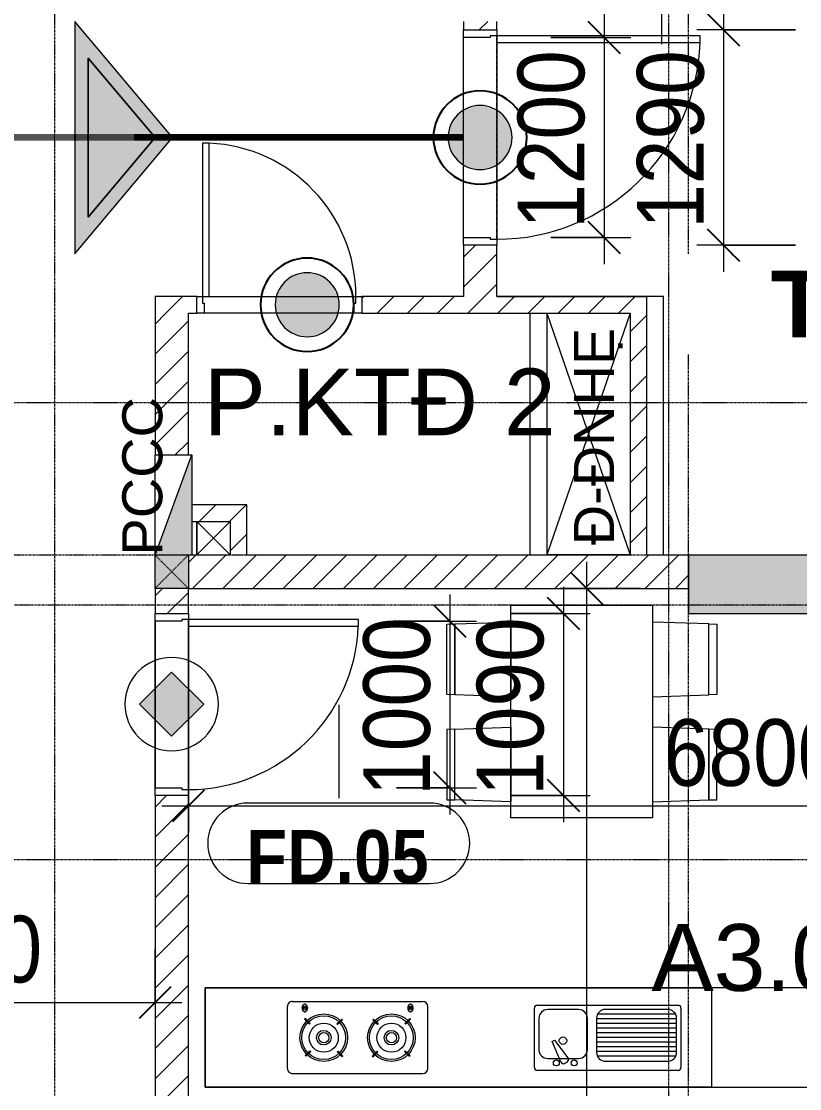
# Model space of a CAD drawing. Header units: millimetres. Extents: x 1591 to 239055, y -15958 to 83255.
# Drawn here: x 213931 to 218599, y 30637 to 37037 of the extents above; entities that cross this region are included whole.
import ezdxf

# ---------------------------------------------------------------- set-up
doc = ezdxf.new("R2010")
doc.units = ezdxf.units.MM
for name, pattern in [('1 NÉT CALL OUT', [6, 3, -3]), ('Dash', [6, 3, -3]), ('Dash 1_8_', [6.35, 3.175, -3.175]), ('Dash Dot 3_16_', [7.9375, 4.7625, -1.5875, 0, -1.5875]), ('Grid Line', [22.225, 12.7, -3.175, 3.175, -3.175])]:
    doc.linetypes.add(name, pattern=pattern)
for name, color, linetype, lineweight in [('0-1', 250, 'Continuous', 5), ('0-2', 7, 'Continuous', 9), ('A-ANNO-DIMS', 211, 'Continuous', 9), ('A-ANNO-DIMS-160', 211, 'Continuous', 9), ('A-ANNO-NOTE', 131, 'Continuous', 9), ('A-ANNO-NOTE-1', 131, 'Continuous', 25), ('A-AREA', 32, 'Dash 1_8_', 9), ('A-AREA-IDEN', 2, 'Continuous', 9), ('A-DETL-3', 90, '1 NÉT CALL OUT', 100), ('A-DETL-GENF', 92, 'Continuous', 9), ('A-DETL-GENF-2', 1, 'Continuous', 9), ('A-DOOR-3', 1, 'Continuous', 9), ('A-DOOR-FRAM-1', 1, 'Continuous', 9), ('A-DOOR-IDEN', 31, 'Continuous', 9), ('A-FLOR', 192, 'Continuous', 9), ('A-FLOR-1', 7, 'Continuous', 9), ('A-FLOR-2', 9, 'Continuous', 9), ('A-WALL', 113, 'Continuous', 9), ('A-WALL-3', 113, 'Continuous', 18), ('A-WALL-PATT-2', 111, 'Continuous', 9), ('E-FIRE', 2, 'Continuous', 9), ('G-ANNO-SYMB-1', 111, 'Dash Dot 3_16_', 18), ('G-ANNO-TEXT-1', 7, 'Continuous', 9), ('I-FURN', 30, 'Continuous', 9), ('I-FURN-1', 254, 'Continuous', 9), ('S-COLS', 52, 'Continuous', 9), ('S-COLS-1', 52, 'Continuous', 5), ('S-COLS-2', 250, 'Continuous', 18), ('S-COLS-5', 52, 'Continuous', 18), ('S-COLS-HDLN', 52, 'Dash', 9), ('S-GRID-1', 1, 'Grid Line', 9)]:
    doc.layers.add(name, color=color, linetype=linetype, lineweight=lineweight)
doc.styles.add('Arial_11', font='arial_0.ttf', dxfattribs={"height": 240})
doc.styles.add('Arial_13', font='arial_0.ttf', dxfattribs={"height": 400})
doc.styles.add('Arial_B_4', font='arialbd_0.ttf', dxfattribs={"height": 400})
doc.styles.add('Arial_B_5', font='arialbd_0.ttf', dxfattribs={"width": 0.9, "height": 320})
doc.styles.add('UTM Avo', font='UTM Avo.ttf', dxfattribs={"width": 0.9, "height": 400})
doc.dimstyles.new('1_Dim_chi_tiet_2_5', dxfattribs={"dimscale": 304.8, "dimtxt": 399.720379, "dimasz": 0.629921, "dimexe": 0.524934, "dimexo": 0.0625, "dimgap": 0.052493, "dimtad": 1, "dimdec": 0, "dimrnd": 5, "dimzin": 0, "dimdsep": 46, "dimtxsty": 'UTM Avo', "dimblk1": 'OBLIQUE', "dimblk2": 'OBLIQUE', "dimsah": 1, "dimcen": 0.09, "dimdle": 0.524934, "dimazin": 0, "dimtfac": 1, "dimtdec": 4, "dimtix": 1, "dimtmove": 0, "dimatfit": 3, "dimfxl": 1.049869, "dimfxlon": 1, "dimtvp": 1, "dimtolj": 1, "dimtzin": 0, "dimarcsym": 2})
doc.dimstyles.new('1_Dim_chi_tiet_2_5_1', dxfattribs={"dimscale": 304.8, "dimtxt": 399.720379, "dimasz": 0.629921, "dimexe": 0.524934, "dimexo": 0.0625, "dimgap": 0.052493, "dimtad": 1, "dimdec": 0, "dimrnd": 5, "dimzin": 0, "dimdsep": 46, "dimtxsty": 'UTM Avo', "dimblk1": 'OBLIQUE', "dimblk2": 'OBLIQUE', "dimsah": 1, "dimcen": 0.09, "dimdle": 0.524934, "dimazin": 0, "dimtfac": 1, "dimtdec": 4, "dimtix": 1, "dimtmove": 0, "dimatfit": 3, "dimfxl": 1.049869, "dimfxlon": 1, "dimtvp": 1, "dimtolj": 1, "dimtzin": 0, "dimarcsym": 2})
pattern_1 = [(45, (95879.7, 0), (-90.50967, 90.50967), [])]

# ---------------------------------------------------------------- blocks, each defined once
blk = doc.blocks.new('NCV_TKTC_KET CAU_rvt-1-TKCS_MB TẦNG 6-8')
at = {"layer": 'S-COLS-1'}
blk.add_hatch(color=256, dxfattribs=at).paths.add_polyline_path([(123052.6, 33486.9), (123052.6, 33836.9), (122052.6, 33836.9), (122052.6, 33486.9), (122206.8, 33486.9)])
at = {"layer": 'A-FLOR-1'}
for p, q in [((120902.6, 35387.4), (121802.6, 35387.4)), ((121902.6, 35387.4), (120902.6, 35387.4)), ((121902.6, 33836.9), (121902.6, 35387.4)), ((121702.6, 33837.4), (121202.6, 33837.4))]:
    blk.add_line(p, q, dxfattribs=at)
at = {"layer": 'S-COLS-2'}
for p, q in [((123052.6, 33836.9), (122052.6, 33836.9)), ((122052.6, 33836.9), (122052.6, 33486.9)), ((122052.6, 33486.9), (123052.6, 33486.9))]:
    blk.add_line(p, q, dxfattribs=at)
blk = doc.blocks.new('HE BEP A1 - HE BEP A 2-885810-TKCS_MB TẦNG 6-8')
at = {"layer": 'I-FURN'}
for p, q in [((662.4, 594.4), (0, 594.4)), ((0, 594.4), (0, 0)), ((662.4, 0), (662.4, 594.4)), ((662.4, 594.4), (3700, 594.4)), ((662.4, 0), (662.4, 594.4)), ((3700, 594.4), (3700, 0)), ((3700, 594.4), (3700, 0)), ((3175.6, 513.2), (2394, 513.2)), ((844.9, 120.7), (844.9, 476.9)), ((862.4, 494.4), (1706.9, 494.4)), ((1541.1, 452.3), (1528.6, 445.1)), ((1724.4, 476.9), (1724.4, 120.7)), ((2364, 483.2), (2364, 111.2)), ((3205.6, 483.2), (3205.6, 111.2)), ((871.5, 386.8), (871.5, 182.3)), ((876.4, 408.9), (1346.8, 408.9)), ((1298.3, 440.1), (924.9, 440.1)), ((1351.6, 182.3), (1351.6, 386.8)), ((1644.4, 423.2), (1459, 423.2)), ((1602.7, 313.4), (1523.8, 418.4)), ((1566.6, 443.1), (1618.1, 322.3)), ((2474.5, 410.3), (2470.1, 405.9)), ((2470.1, 405.9), (2499.2, 376.7)), ((2503.6, 381.1), (2474.5, 410.3)), ((2692.1, 413), (2663, 383.9)), ((2667.3, 379.5), (2696.5, 408.6)), ((2696.5, 408.6), (2692.1, 413)), ((2873.2, 408.6), (2877.5, 413)), ((2902.3, 379.5), (2873.2, 408.6)), ((2877.5, 413), (2906.7, 383.9)), ((3066, 381.1), (3095.1, 410.3)), ((3099.5, 405.9), (3070.4, 376.7)), ((3095.1, 410.3), (3099.5, 405.9)), ((871.5, 380.9), (1351.6, 380.9)), ((871.5, 352.9), (1351.6, 352.9)), ((871.5, 324.9), (1351.6, 324.9)), ((1405.6, 369.9), (1405.6, 183.2)), ((1618.1, 322.3), (1602.7, 313.4)), ((1697.8, 183.2), (1697.8, 369.9)), ((2499.2, 376.7), (2503.6, 381.1)), ((2663, 383.9), (2667.3, 379.5)), ((2906.7, 383.9), (2902.3, 379.5)), ((3070.4, 376.7), (3066, 381.1)), ((871.5, 296.9), (1351.6, 296.9)), ((871.5, 268.9), (1351.6, 268.9)), ((871.5, 240.9), (1351.6, 240.9)), ((871.5, 212.9), (1351.6, 212.9)), ((2467.4, 188.3), (2496.5, 217.4)), ((2500.9, 213), (2471.8, 183.9)), ((2496.5, 217.4), (2500.9, 213)), ((2660.2, 215.8), (2664.6, 220.2)), ((2689.3, 186.7), (2660.2, 215.8)), ((2664.6, 220.2), (2693.7, 191.1)), ((2905, 220.2), (2875.9, 191.1)), ((2880.3, 186.7), (2909.4, 215.8)), ((2909.4, 215.8), (2905, 220.2)), ((3073.1, 217.4), (3068.7, 213)), ((3068.7, 213), (3097.9, 183.9)), ((3102.3, 188.3), (3073.1, 217.4)), ((871.5, 184.9), (1351.6, 184.9)), ((877.9, 156.9), (1345.2, 156.9)), ((924.9, 128.9), (1298.3, 128.9)), ((1459, 129.9), (1644.4, 129.9)), ((2471.8, 183.9), (2467.4, 188.3)), ((2693.7, 191.1), (2689.3, 186.7)), ((2875.9, 191.1), (2880.3, 186.7)), ((3097.9, 183.9), (3102.3, 188.3)), ((1706.9, 103.2), (862.4, 103.2)), ((3175.6, 81.2), (2394, 81.2)), ((2451.6, 122.3), (2451.6, 118.3)), ((2484.1, 122.3), (2451.6, 122.3)), ((2451.6, 118.3), (2484.1, 118.3)), ((2484.1, 118.3), (2484.1, 122.3)), ((3085.5, 118.3), (3085.5, 122.3)), ((3085.5, 122.3), (3118, 122.3)), ((3118, 118.3), (3085.5, 118.3)), ((3118, 122.3), (3118, 118.3)), ((0, 0), (662.4, 0)), ((3700, 0), (662.4, 0))]:
    blk.add_line(p, q, dxfattribs=at)
for centre, radius in [((1485.9, 449.9), 17.8), ((1592.6, 449.9), 17.8), ((2581.9, 298.5), 142.6), ((2581.9, 298.5), 131.3), ((2581.9, 298.5), 87.2), ((2987.7, 298.5), 142.6), ((2987.7, 298.5), 131.3), ((2987.7, 298.5), 87.2), ((1552.8, 316.6), 22.2), ((2581.9, 298.5), 43.6), ((2581.9, 298.5), 30.9), ((2987.7, 298.5), 43.6), ((2987.7, 298.5), 30.9)]:
    blk.add_circle(centre, radius, dxfattribs=at)
for centre, radius, start, end in [((2394, 483.2), 30, 90, 180), ((3175.6, 483.2), 30, 360, 90), ((862.4, 476.9), 17.5, 90, 180), ((1549.9, 436.9), 17.8, 20.53791, 119.9521), ((1706.9, 476.9), 17.5, 0, 90), ((924.9, 386.8), 53.3, 90, 180), ((1298.3, 386.8), 53.3, 360, 90), ((1459, 369.9), 53.3, 90, 180), ((1537.5, 429.7), 17.8, 119.9521, 219.46175), ((1644.4, 369.9), 53.3, 360, 90), ((924.9, 182.3), 53.3, 180, 270), ((1298.3, 182.3), 53.3, 270, 360), ((1459, 183.2), 53.3, 180, 270), ((1644.4, 183.2), 53.3, 270, 360), ((2485.1, 120.7), 33.5, 163.94189, 180), ((2476.6, 123.1), 24.7, 145.20397, 163.94189), ((2467.8, 120.3), 11.6, 9.9102, 170.0898), ((2471.3, 126.9), 18.1, 120.79762, 145.20397), ((2467.9, 132.6), 11.5, 90, 120.79762), ((2467.9, 132.6), 11.5, 59.20238, 90), ((2464.5, 126.9), 18.1, 34.79603, 59.20238), ((2459.1, 123.1), 24.7, 16.05811, 34.79603), ((2450.6, 120.7), 33.5, 0, 16.05811), ((3119, 120.7), 33.5, 163.94189, 180), ((3110.5, 123.1), 24.7, 145.20397, 163.94189), ((3105.2, 126.9), 18.1, 120.79762, 145.20397), ((3101.8, 120.3), 11.6, 9.9102, 170.0898), ((3101.8, 132.6), 11.5, 90, 120.79762), ((3101.8, 132.6), 11.5, 59.20238, 90), ((3098.4, 126.9), 18.1, 34.79603, 59.20238), ((3093, 123.1), 24.7, 16.05811, 34.79603), ((3084.5, 120.7), 33.5, 0, 16.05811), ((862.4, 120.7), 17.5, 180, 270), ((1706.9, 120.7), 17.5, 270, 360), ((2394, 111.2), 30, 180, 270), ((2485.1, 120.7), 33.5, 180, 196.05811), ((2476.6, 118.2), 24.7, 196.05811, 214.79603), ((2467.8, 120.3), 11.6, 189.71775, 350.28225), ((2471.3, 114.5), 18.1, 214.79603, 239.20238), ((2467.9, 108.8), 11.5, 239.20238, 270), ((2467.9, 108.8), 11.5, 270, 300.79762), ((2464.5, 114.5), 18.1, 300.79762, 325.20397), ((2459.1, 118.2), 24.7, 325.20397, 343.94189), ((2450.6, 120.7), 33.5, 343.94189, 0), ((3119, 120.7), 33.5, 180, 196.05811), ((3110.5, 118.2), 24.7, 196.05811, 214.79603), ((3105.2, 114.5), 18.1, 214.79603, 239.20238), ((3101.8, 120.3), 11.6, 189.71775, 350.28225), ((3101.8, 108.8), 11.5, 239.20238, 270), ((3101.8, 108.8), 11.5, 270, 300.79762), ((3098.4, 114.5), 18.1, 300.79762, 325.20397), ((3093, 118.2), 24.7, 325.20397, 343.94189), ((3084.5, 120.7), 33.5, 343.94189, 0), ((3175.6, 111.2), 30, 270, 0)]:
    blk.add_arc(centre, radius, start, end, dxfattribs=at)
at = {"layer": 'I-FURN-1'}
for p, q in [((3700, 594.4), (0, 594.4)), ((0, 594.4), (0, 0)), ((3700, 0), (3700, 594.4)), ((0, 0), (3700, 0))]:
    blk.add_line(p, q, dxfattribs=at)
blk = doc.blocks.new('RES_BAN AN 1 - RES_BAN AN 1-885813-TKCS_MB TẦNG 6-8')
at = {"layer": 'I-FURN-1'}
for p, q in [((-425, 1275), (425, 1275)), ((-425, 0), (-425, 1275)), ((425, 1275), (425, 0)), ((-761.9, 1168.8), (-809.6, 1167.2)), ((-809.6, 1167.2), (-809.6, 745.3)), ((-425, 1180), (-761.9, 1168.8)), ((-761.9, 1168.8), (-761.9, 743.8)), ((-761.9, 743.8), (-761.9, 1168.8)), ((-425, 732.5), (-425, 1180)), ((425, 1180), (761.9, 1168.8)), ((425, 732.5), (425, 1180)), ((761.9, 1168.8), (761.9, 743.8)), ((761.9, 1168.8), (761.9, 743.8)), ((809.6, 1167.2), (761.9, 1168.8)), ((809.6, 745.3), (809.6, 1167.2)), ((-809.6, 745.3), (-761.9, 743.8)), ((-761.9, 743.8), (-425, 732.5)), ((761.9, 743.8), (425, 732.5)), ((761.9, 743.8), (809.6, 745.3)), ((-809.6, 536.9), (-761.9, 538.5)), ((-809.6, 115.1), (-809.6, 536.9)), ((-425, 549.7), (-761.9, 538.5)), ((-761.9, 538.5), (-761.9, 113.5)), ((-761.9, 538.5), (-761.9, 113.5)), ((-425, 102.3), (-425, 549.7)), ((425, 549.7), (761.9, 538.5)), ((425, 102.3), (425, 549.7)), ((761.9, 538.5), (761.9, 113.5)), ((761.9, 538.5), (809.6, 536.9)), ((761.9, 113.5), (761.9, 538.5)), ((809.6, 536.9), (809.6, 115.1)), ((-761.9, 113.5), (-809.6, 115.1)), ((-761.9, 113.5), (-425, 102.3)), ((761.9, 113.5), (425, 102.3)), ((809.6, 115.1), (761.9, 113.5)), ((425, 0), (-425, 0))]:
    blk.add_line(p, q, dxfattribs=at)
blk = doc.blocks.new('NCV_TKTC_TANG 6 - 8_rvt-2-TKCS_MB TẦNG 6-8')
at = {"layer": 'A-FLOR-2'}
for p, q in [((118852.6, 33440.3), (118852.6, 32440.3)), ((119052.6, 33450.3), (119052.6, 32430.3)), ((119052.6, 32430.3), (119052.6, 33450.3))]:
    blk.add_line(p, q, dxfattribs=at)
at = {"layer": 'I-FURN-1', "rotation": 180}
for name, p in [('RES_BAN AN 1 - RES_BAN AN 1-885813-TKCS_MB TẦNG 6-8', (121412.6, 33536.9)), ('HE BEP A1 - HE BEP A 2-885810-TKCS_MB TẦNG 6-8', (122852.6, 31241.3))]:
    blk.add_blockref(name, p, dxfattribs=at)
blk = doc.blocks.new('G1_SOF - BO TRU - 200x200-V16-TKCS_MB TẦNG 6-8')
at = {"layer": 'S-COLS'}
blk.add_hatch(color=256, dxfattribs=at).paths.add_polyline_path([(100, 100), (-100, 100), (-100, -100), (100, -100)])
at = {"layer": 'S-COLS-5'}
for p, q in [((-100, 100), (100, 100)), ((-100, -100), (-100, 100)), ((100, 100), (100, -100))]:
    blk.add_line(p, q, dxfattribs=at)
at = {"layer": 'S-COLS-HDLN'}
for p, q in [((100, -100), (-100, 100)), ((-100, -100), (100, 100))]:
    blk.add_line(p, q, dxfattribs=at)
blk = doc.blocks.new('FD_01 - FD_01-1200x2200mm-1787918-TKCS_MB TẦNG 6-8')
at = {"layer": 'A-DETL-GENF-2'}
for p, q in [((610, -100), (570, -100)), ((570, -100), (570, -1320)), ((610, -1320), (610, -100)), ((570, -1320), (610, -1320))]:
    blk.add_line(p, q, dxfattribs=at)
blk.add_arc((610, -100), 1220, 180, 268.12111, dxfattribs=at)
at = {"layer": 'A-DOOR-FRAM-1'}
for p, q in [((-645, 100), (-600, 100)), ((-645, -100), (-645, 100)), ((-600, 100), (-600, -60)), ((600, 100), (645, 100)), ((600, -60), (600, 100)), ((645, 100), (645, -100)), ((-600, -60), (-610, -60)), ((-610, -60), (-610, -100)), ((610, -60), (600, -60)), ((610, -100), (610, -60)), ((-610, -100), (-645, -100)), ((645, -100), (610, -100))]:
    blk.add_line(p, q, dxfattribs=at)
blk = doc.blocks.new('FD_05 - FD_05-1000x2200mm-835433-TKCS_MB TẦNG 6-8')
at = {"layer": 'A-DETL-GENF-2'}
for p, q in [((510, -100), (470, -100)), ((470, -100), (470, -1120)), ((510, -1120), (510, -100)), ((470, -1120), (510, -1120))]:
    blk.add_line(p, q, dxfattribs=at)
blk.add_arc((510, -100), 1020, 180, 267.75253, dxfattribs=at)
at = {"layer": 'A-DOOR-FRAM-1'}
for p, q in [((-545, 100), (-500, 100)), ((-545, -100), (-545, 100)), ((-500, 100), (-500, -60)), ((500, 100), (545, 100)), ((500, -60), (500, 100)), ((545, 100), (545, -100)), ((-500, -60), (-510, -60)), ((-510, -60), (-510, -100)), ((510, -60), (500, -60)), ((510, -100), (510, -60)), ((-510, -100), (-545, -100)), ((545, -100), (510, -100))]:
    blk.add_line(p, q, dxfattribs=at)
blk = doc.blocks.new('FD_02 - FD_03 - FD_03-KY THUAT-900x2200mm-801877-TKCS_MB TẦNG 6-8')
at = {"layer": 'A-DETL-GENF-2'}
for p, q in [((460, -50), (420, -50)), ((420, -50), (420, -970)), ((460, -970), (460, -50)), ((420, -970), (460, -970))]:
    blk.add_line(p, q, dxfattribs=at)
blk.add_arc((460, -50), 920, 180, 267.50809, dxfattribs=at)
at = {"layer": 'A-DOOR-FRAM-1'}
for p, q in [((-495, 50), (-450, 50)), ((-495, -50), (-495, 50)), ((-450, 50), (-450, -10)), ((450, 50), (495, 50)), ((450, -10), (450, 50)), ((495, 50), (495, -50)), ((-460, -50), (-495, -50)), ((-450, -10), (-460, -10)), ((-460, -10), (-460, -50)), ((460, -10), (450, -10)), ((460, -50), (460, -10)), ((495, -50), (460, -50))]:
    blk.add_line(p, q, dxfattribs=at)
blk = doc.blocks.new('40_HY_FIX_FS-FH_FHR_R19_Scale 1_300 - FH _ FHR-4771138-TKCS_MB TẦNG 6-8')
at = {"layer": 'E-FIRE'}
blk.add_hatch(color=256, dxfattribs=at).paths.add_polyline_path([(300, -120), (300, 100), (-300, 100), (-54.9, 10.1)])
at = {"layer": 'A-DETL-GENF'}
for p, q in [((-300, 100), (300, 100)), ((300, -120), (-300, 100)), ((-300, 100), (300, 100)), ((-300, -120), (-300, 100)), ((300, 100), (300, -120)), ((300, 100), (300, -120)), ((300, -120), (-300, -120))]:
    blk.add_line(p, q, dxfattribs=at)
blk = doc.blocks.new('HDNDCT_GHI CHÚ CỬA CHỐNG CHÁY EI30 - HDNDCT_GHI CHÚ CỬA CHỐNG CHÁY EI30-2461928-TKCS_MB TẦNG 6-8')
at = {"layer": 'A-ANNO-NOTE'}
blk.add_hatch(color=256, dxfattribs=at).paths.add_polyline_path([(-1.2, 0), (0, 1.2), (1.2, 0), (0, -1.2)])
for p, q in [((0, 1.2), (-1.2, 0)), ((1.2, 0), (0, 1.2)), ((-1.2, 0), (0, -1.2)), ((0, -1.2), (1.2, 0))]:
    blk.add_line(p, q, dxfattribs=at)
for start, end in [(360, 180), (180, 360)]:
    blk.add_arc((0, 0), 1.75, start, end, dxfattribs=at)
blk = doc.blocks.new('HDNDCT_GHI CHÚ CỬA CHỐNG CHÁY EI60 - HDNDCT_GHI CHÚ CỬA CHỐNG CHÁY EI60-1614697-TKCS_MB TẦNG 6-8')
at = {"layer": 'A-ANNO-NOTE'}
h = blk.add_hatch(color=256, dxfattribs=at)
edge = h.paths.add_edge_path()
edge.add_arc((0, 0), 1.2, 0, 180)
edge.add_arc((0, 0), 1.2, 180, 360)
for radius, start, end in [(1.75, 360, 180), (1.2, 360, 180), (1.2, 180, 360)]:
    blk.add_arc((0, 0), radius, start, end, dxfattribs=at)
at = {"layer": 'A-ANNO-NOTE-1'}
for start, end in [(360, 180), (180, 360)]:
    blk.add_arc((0, 0), 1.75, start, end, dxfattribs=at)
blk = doc.blocks.new('HDNDCT_MŨI TÊN THOÁT HIỂM - HDNDCT_MŨI TÊN THOÁT HIỂM-1614704-TKCS_MB TẦNG 6-8')
at = {"layer": 'A-ANNO-NOTE'}
h = blk.add_hatch(color=256, dxfattribs=at)
h.paths.add_polyline_path([(-3.153, 0), (0.5, 4.353), (0.5, -4.353)])
h.paths.add_polyline_path([(-2.5, 0), (0, -2.979), (0, 2.979)])
blk.add_hatch(color=256, dxfattribs=at).paths.add_polyline_path([(0, 2.979), (0, -2.979), (-2.5, 0)])
for p, q in [((0.5, 4.353), (-3.153, 0)), ((0.5, -4.353), (0.5, 4.353)), ((-2.5, 0), (0, 2.979)), ((0, 2.979), (-2.5, 0)), ((0, 2.979), (0, -2.979)), ((0, -2.979), (0, 2.979)), ((-3.153, 0), (0.5, -4.353)), ((0, -2.979), (-2.5, 0)), ((-2.5, 0), (0, -2.979))]:
    blk.add_line(p, q, dxfattribs=at)
blk = doc.blocks.new('DIMBLOCK72-TKCS_MB TẦNG 6-8')
at = {"layer": 'A-ANNO-DIMS-160'}
for p, q in [((212332.3, 31474.4), (212332.3, 30994.4)), ((212332.3, 31154.4), (212332.3, 31474.4)), ((214732.3, 31474.4), (214732.3, 30994.4)), ((214732.3, 31154.4), (214732.3, 31474.4)), ((212172.3, 31154.4), (214892.3, 31154.4))]:
    blk.add_line(p, q, dxfattribs=at)
at = {"layer": 'A-ANNO-DIMS-160', "lineweight": 25}
for p, q in [((212332.3, 31154.4), (212428.3, 31250.4)), ((214732.3, 31154.4), (214828.3, 31250.4)), ((212332.3, 31154.4), (212236.3, 31058.4)), ((214732.3, 31154.4), (214636.3, 31058.4))]:
    blk.add_line(p, q, dxfattribs=at)
at = {"layer": 'A-ANNO-DIMS-160', "color": 0, "insert": (212984.5, 31674), "char_height": 400, "width": 1314.636, "attachment_point": 1, "line_spacing_factor": 1.110334, "style": 'UTM Avo'}
blk.add_mtext('2400', dxfattribs=at)
blk = doc.blocks.new('_Oblique')
at = {"color": 0, "linetype": 'ByBlock', "lineweight": -2}
blk.add_line((-0.5, -0.5), (0.5, 0.5), dxfattribs=at)
blk = doc.blocks.new('DIMBLOCK128-TKCS_MB TẦNG 6-8')
at = {"layer": 'A-ANNO-DIMS-160'}
for p, q in [((217321.9, 25477.4), (217321.9, 33796.9)), ((217641.9, 33636.9), (217161.9, 33636.9)), ((217321.9, 33636.9), (217641.9, 33636.9)), ((217641.9, 25637.4), (217161.9, 25637.4)), ((217321.9, 25637.4), (217641.9, 25637.4))]:
    blk.add_line(p, q, dxfattribs=at)
at = {"layer": 'A-ANNO-DIMS-160', "lineweight": 25}
for p, q in [((217321.9, 33636.9), (217225.9, 33732.9)), ((217321.9, 33636.9), (217417.9, 33540.9)), ((217321.9, 25637.4), (217225.9, 25733.4)), ((217321.9, 25637.4), (217417.9, 25541.4))]:
    blk.add_line(p, q, dxfattribs=at)
at = {"layer": 'A-ANNO-DIMS-160', "color": 0, "insert": (216802.3, 29089.4), "char_height": 400, "width": 1314.636, "attachment_point": 1, "rotation": 90, "line_spacing_factor": 1.110334, "style": 'UTM Avo'}
blk.add_mtext('8000', dxfattribs=at)
blk = doc.blocks.new('DIMBLOCK129-TKCS_MB TẦNG 6-8')
at = {"layer": 'A-ANNO-DIMS-160'}
for p, q in [((214932.3, 32653.2), (214932.3, 32173.2)), ((214932.3, 32333.2), (214932.3, 32653.2)), ((221732.3, 32653.2), (221732.3, 32173.2)), ((221732.3, 32333.2), (221732.3, 32653.2)), ((214772.3, 32333.2), (221892.3, 32333.2))]:
    blk.add_line(p, q, dxfattribs=at)
at = {"layer": 'A-ANNO-DIMS-160', "lineweight": 25}
for p, q in [((214932.3, 32333.2), (215028.3, 32429.2)), ((221732.3, 32333.2), (221828.3, 32429.2)), ((214932.3, 32333.2), (214836.3, 32237.2)), ((221732.3, 32333.2), (221636.3, 32237.2))]:
    blk.add_line(p, q, dxfattribs=at)
at = {"layer": 'A-ANNO-DIMS-160', "color": 0, "insert": (217784.5, 32852.8), "char_height": 400, "width": 1314.636, "attachment_point": 1, "line_spacing_factor": 1.110334, "style": 'UTM Avo'}
blk.add_mtext('6800', dxfattribs=at)
blk = doc.blocks.new('DIMBLOCK185-TKCS_MB TẦNG 6-8')
at = {"layer": 'A-ANNO-DIMS-160'}
for p, q in [((218143, 37145.3), (218143, 35535.3)), ((218574.1, 36985.3), (217983, 36985.3)), ((218143, 36985.3), (218574.1, 36985.3)), ((218574.1, 35695.3), (217983, 35695.3)), ((218143, 35695.3), (218574.1, 35695.3))]:
    blk.add_line(p, q, dxfattribs=at)
at = {"layer": 'A-ANNO-DIMS-160', "lineweight": 25}
for p, q in [((218143, 36985.3), (218047, 37081.3)), ((218143, 36985.3), (218239, 36889.3)), ((218143, 35695.3), (218047, 35791.3)), ((218143, 35695.3), (218239, 35599.3))]:
    blk.add_line(p, q, dxfattribs=at)
at = {"layer": 'A-ANNO-DIMS-160', "color": 0, "insert": (217623.4, 35792.5), "char_height": 400, "width": 1314.636, "attachment_point": 1, "rotation": 90, "line_spacing_factor": 1.110334, "style": 'UTM Avo'}
blk.add_mtext('1290', dxfattribs=at)
blk = doc.blocks.new('DIMBLOCK234-TKCS_MB TẦNG 6-8')
at = {"layer": 'A-ANNO-DIMS-160'}
for p, q in [((217427, 37100.3), (217427, 35580.3)), ((217107, 36940.3), (217587, 36940.3)), ((217427, 36940.3), (217107, 36940.3)), ((217107, 35740.3), (217587, 35740.3)), ((217427, 35740.3), (217107, 35740.3))]:
    blk.add_line(p, q, dxfattribs=at)
at = {"layer": 'A-ANNO-DIMS-160', "lineweight": 25}
for p, q in [((217427, 36940.3), (217331, 37036.3)), ((217427, 36940.3), (217523, 36844.3)), ((217427, 35740.3), (217331, 35836.3)), ((217427, 35740.3), (217523, 35644.3))]:
    blk.add_line(p, q, dxfattribs=at)
at = {"layer": 'A-ANNO-DIMS-160', "color": 0, "insert": (216907.4, 35792.5), "char_height": 400, "width": 1314.636, "attachment_point": 1, "rotation": 90, "line_spacing_factor": 1.110334, "style": 'UTM Avo'}
blk.add_mtext('1200', dxfattribs=at)
blk = doc.blocks.new('STN_Door Tag - STN_Door Tag-1788670-TKCS_MB TẦNG 6-8')
at = {"layer": 'A-DOOR-IDEN'}
for p, q in [((-3.37, 1.495), (3.431, 1.495)), ((-3.37, -1.524), (3.431, -1.524))]:
    blk.add_line(p, q, dxfattribs=at)
for centre, start, end in [((-3.37, -0.015), 90, 270), ((3.431, -0.015), 270, 90)]:
    blk.add_arc(centre, 1.509, start, end, dxfattribs=at)
blk = doc.blocks.new('DIMBLOCK275-TKCS_MB TẦNG 6-8')
at = {"layer": 'A-ANNO-DIMS-160'}
for p, q in [((217181.9, 33645.3), (217181.9, 32235.3)), ((216861.9, 33485.3), (217341.9, 33485.3)), ((217181.9, 33485.3), (216861.9, 33485.3)), ((216861.9, 32395.3), (217341.9, 32395.3)), ((217181.9, 32395.3), (216861.9, 32395.3))]:
    blk.add_line(p, q, dxfattribs=at)
at = {"layer": 'A-ANNO-DIMS-160', "lineweight": 25}
for p, q in [((217181.9, 33485.3), (217085.9, 33581.3)), ((217181.9, 33485.3), (217277.9, 33389.3)), ((217181.9, 32395.3), (217085.9, 32491.3)), ((217181.9, 32395.3), (217277.9, 32299.3))]:
    blk.add_line(p, q, dxfattribs=at)
at = {"layer": 'A-ANNO-DIMS-160', "color": 0, "insert": (216662.3, 32392.5), "char_height": 400, "width": 1314.636, "attachment_point": 1, "rotation": 90, "line_spacing_factor": 1.110334, "style": 'UTM Avo'}
blk.add_mtext('1090', dxfattribs=at)
blk = doc.blocks.new('DIMBLOCK276-TKCS_MB TẦNG 6-8')
at = {"layer": 'A-ANNO-DIMS-160'}
for p, q in [((216501.1, 33600.3), (216501.1, 32280.3)), ((216181.1, 33440.3), (216661.1, 33440.3)), ((216501.1, 33440.3), (216181.1, 33440.3)), ((216181.1, 32440.3), (216661.1, 32440.3)), ((216501.1, 32440.3), (216181.1, 32440.3))]:
    blk.add_line(p, q, dxfattribs=at)
at = {"layer": 'A-ANNO-DIMS-160', "lineweight": 25}
for p, q in [((216501.1, 33440.3), (216405.1, 33536.3)), ((216501.1, 33440.3), (216597.1, 33344.3)), ((216501.1, 32440.3), (216405.1, 32536.3)), ((216501.1, 32440.3), (216597.1, 32344.3))]:
    blk.add_line(p, q, dxfattribs=at)
at = {"layer": 'A-ANNO-DIMS-160', "color": 0, "insert": (215981.5, 32392.5), "char_height": 400, "width": 1314.636, "attachment_point": 1, "rotation": 90, "line_spacing_factor": 1.110334, "style": 'UTM Avo'}
blk.add_mtext('1000', dxfattribs=at)

msp = doc.modelspace()

# ---------------------------------------------------------------- hatches: boundary and pattern name
at = {"layer": 'A-WALL-PATT-2'}
h = msp.add_hatch(dxfattribs=at)
h.set_pattern_fill('FP_1', color=256, style=0, pattern_type=2)
h.set_pattern_definition(pattern_1)
h.paths.add_polyline_path([(216582.3, 35387.3), (216782.3, 35387.3), (216782.3, 35695.3), (216582.3, 35695.3)])
h.paths.add_polyline_path([(216582.3, 36985.3), (216782.3, 36985.3), (216782.3, 37036.9), (216582.3, 37036.9)])
h = msp.add_hatch(dxfattribs=at)
h.set_pattern_fill('FP_1', color=256, style=0, pattern_type=2)
h.set_pattern_definition(pattern_1)
h.paths.add_polyline_path([(214932.3, 35287.3), (214982.3, 35287.3), (214982.3, 35387.3), (214732.3, 35387.3), (214732.3, 35287.3), (214862.4, 35287.3)])
h.paths.add_polyline_path([(217582.3, 35287.3), (217582.3, 35387.3), (215972.3, 35387.3), (215972.3, 35287.3), (216474.4, 35287.3)])
h = msp.add_hatch(dxfattribs=at)
h.set_pattern_fill('FP_1', color=256, style=0, pattern_type=2)
h.set_pattern_definition(pattern_1)
h.paths.add_polyline_path([(217582.3, 33836.9), (217682.3, 33836.9), (217682.3, 35387.3), (217582.3, 35387.3), (217582.3, 34202.1)])
h = msp.add_hatch(dxfattribs=at)
h.set_pattern_fill('FP_1', color=256, style=0, pattern_type=2)
h.set_pattern_definition(pattern_1)
h.paths.add_polyline_path([(214880.3, 34436.9), (214932.3, 34436.9), (214932.3, 35287.3), (214732.3, 35287.3), (214732.3, 34436.9), (214862.4, 34436.9)])
h = msp.add_hatch(dxfattribs=at)
h.set_pattern_fill('FP_1', color=256, style=0, pattern_type=2)
h.set_pattern_definition(pattern_1)
h.paths.add_polyline_path([(215182.2, 34038.8), (215182.2, 34138.8), (214952.3, 34138.8), (214952.3, 34038.8)])
h = msp.add_hatch(dxfattribs=at)
h.set_pattern_fill('FP_1', color=256, style=0, pattern_type=2)
h.set_pattern_definition(pattern_1)
h.paths.add_polyline_path([(215282.2, 33836.9), (215282.2, 34138.8), (215182.2, 34138.8), (215182.2, 33836.9)])
h = msp.add_hatch(dxfattribs=at)
h.set_pattern_fill('FP_1', color=256, style=0, pattern_type=2)
h.set_pattern_definition(pattern_1)
h.paths.add_polyline_path([(217932.3, 33636.9), (217932.3, 33836.9), (214932.3, 33836.9), (214932.3, 33636.9), (216474.4, 33636.9)])
h = msp.add_hatch(dxfattribs=at)
h.set_pattern_fill('FP_1', color=256, style=0, pattern_type=2)
h.set_pattern_definition(pattern_1)
h.paths.add_polyline_path([(214862.4, 29586.9), (214932.3, 29586.9), (214932.3, 32395.3), (214732.3, 32395.3), (214732.3, 29586.9)])
h.paths.add_polyline_path([(214732.3, 33485.3), (214932.3, 33485.3), (214932.3, 33636.9), (214732.3, 33636.9)])

# ---------------------------------------------------------------- linework, layer by layer
at = {"layer": '0-2'}
for p, q in [((217082.3, 35287.3), (217582.3, 33837.3)), ((217582.3, 35287.3), (217082.3, 33837.3)), ((214982.3, 34038.8), (214982.3, 33837.3)), ((214982.3, 34037.2), (215182.2, 33837.3)), ((215182.2, 34037.2), (214982.3, 33837.3)), ((214982.3, 33837.3), (215182.2, 33837.3)), ((217082.3, 33837.3), (217582.3, 33837.3))]:
    msp.add_line(p, q, dxfattribs=at)
at = {"layer": 'A-AREA'}
msp.add_line((216782.3, 35730.3), (216782.3, 36950.3), dxfattribs=at)
at = {"layer": 'A-DETL-3'}
msp.add_line((216582.3, 36340.3), (213232.3, 36340.3), dxfattribs=at)
at = {"layer": 'A-DOOR-IDEN'}
for p, q in [((217772.8, 36899.9), (217772.8, 37497.6)), ((215834.4, 32938.1), (215834.4, 32379.8))]:
    msp.add_line(p, q, dxfattribs=at)
at = {"layer": 'A-FLOR'}
for p, q in [((214982.3, 33837.4), (214982.3, 34038.8)), ((214952.3, 33837.4), (214982.3, 33837.4)), ((215282, 33837.4), (216982.3, 33837.4))]:
    msp.add_line(p, q, dxfattribs=at)
at = {"layer": 'A-WALL'}
for p, q in [((216582.3, 35740.3), (216582.3, 36940.3)), ((216782.3, 36950.3), (216782.3, 35730.3)), ((215017.3, 35387.3), (215937.3, 35387.3)), ((215927.3, 35287.3), (215027.3, 35287.3)), ((216982.3, 33836.9), (216982.3, 35287.3)), ((217082.3, 35287.3), (217082.3, 33836.9)), ((214732.3, 32440.3), (214732.3, 33440.3)), ((214932.3, 33450.3), (214932.3, 32430.3))]:
    msp.add_line(p, q, dxfattribs=at)
at = {"layer": 'A-WALL-3'}
for p, q in [((216582.3, 37036.9), (216582.3, 36985.3)), ((216782.3, 36985.3), (216782.3, 37036.9)), ((216582.3, 36985.3), (216782.3, 36985.3)), ((216582.3, 35695.3), (216582.3, 35387.3)), ((216782.3, 35695.3), (216582.3, 35695.3)), ((216782.3, 35387.3), (216782.3, 35695.3)), ((214982.3, 35387.3), (214732.3, 35387.3)), ((214732.3, 35387.3), (214732.3, 34436.9)), ((214982.3, 35287.3), (214982.3, 35387.3)), ((216582.3, 35387.3), (215972.3, 35387.3)), ((215972.3, 35387.3), (215972.3, 35287.3)), ((217682.3, 35387.3), (216782.3, 35387.3)), ((217682.3, 33836.9), (217682.3, 35387.3)), ((214932.3, 35287.3), (214982.3, 35287.3)), ((214932.3, 34436.9), (214932.3, 35287.3)), ((215972.3, 35287.3), (217582.3, 35287.3)), ((217582.3, 35287.3), (217582.3, 33836.9)), ((215282.2, 34138.8), (214952.3, 34138.8)), ((215282.2, 33836.9), (215282.2, 34138.8)), ((214952.3, 34038.8), (215182.2, 34038.8)), ((215182.2, 34038.8), (215182.2, 33836.9)), ((215182.2, 33836.9), (214952.3, 33836.9)), ((217582.3, 33836.9), (215282.2, 33836.9)), ((217932.3, 33836.9), (217682.3, 33836.9)), ((217932.3, 33636.9), (217932.3, 33836.9)), ((214732.3, 33636.9), (214732.3, 33485.3)), ((214932.3, 33636.9), (217932.3, 33636.9)), ((214932.3, 33485.3), (214932.3, 33636.9)), ((214732.3, 33485.3), (214932.3, 33485.3)), ((214732.3, 32395.3), (214732.3, 29586.9)), ((214932.3, 32395.3), (214732.3, 32395.3)), ((214932.3, 28736.9), (214932.3, 32395.3))]:
    msp.add_line(p, q, dxfattribs=at)
at = {"layer": 'G-ANNO-SYMB-1'}
for p, q in [((217812.3, 82873.6), (217812.3, 13592.5)), ((124639, 34751.5), (229692.1, 34751.5)), ((124639, 32011.5), (229692.1, 32011.5))]:
    msp.add_line(p, q, dxfattribs=at)
at = {"layer": 'S-GRID-1'}
for p, q in [((214132.3, 19149.4), (214132.3, 77012.5)), ((217932.3, 19149.4), (217932.3, 77012.5)), ((221768.6, 33836.9), (132338.5, 33836.9)), ((223800.6, 33536.9), (130306.5, 33536.9))]:
    msp.add_line(p, q, dxfattribs=at)

# ---------------------------------------------------------------- block references
at = {"layer": '0-1'}
for name in ['NCV_TKTC_KET CAU_rvt-1-TKCS_MB TẦNG 6-8', 'NCV_TKTC_TANG 6 - 8_rvt-2-TKCS_MB TẦNG 6-8']:
    msp.add_blockref(name, (95879.7, 0), dxfattribs=at)
at = {"layer": 'A-ANNO-NOTE', "xscale": 160, "yscale": 160, "zscale": 160, "rotation": 180}
msp.add_blockref('HDNDCT_MŨI TÊN THOÁT HIỂM - HDNDCT_MŨI TÊN THOÁT HIỂM-1614704-TKCS_MB TẦNG 6-8', (214332.3, 36340.3), dxfattribs=at)
at = {"layer": 'A-ANNO-NOTE', "xscale": 160, "yscale": 160, "zscale": 160}
for name, p in [('HDNDCT_GHI CHÚ CỬA CHỐNG CHÁY EI60 - HDNDCT_GHI CHÚ CỬA CHỐNG CHÁY EI60-1614697-TKCS_MB TẦNG 6-8', (216682.3, 36340.3)), ('HDNDCT_GHI CHÚ CỬA CHỐNG CHÁY EI60 - HDNDCT_GHI CHÚ CỬA CHỐNG CHÁY EI60-1614697-TKCS_MB TẦNG 6-8', (215645.3, 35337.4)), ('HDNDCT_GHI CHÚ CỬA CHỐNG CHÁY EI30 - HDNDCT_GHI CHÚ CỬA CHỐNG CHÁY EI30-2461928-TKCS_MB TẦNG 6-8', (214832.2, 32942.4))]:
    msp.add_blockref(name, p, dxfattribs=at)
at = {"layer": 'A-DOOR-3'}
for name, p, rotation in [('FD_01 - FD_01-1200x2200mm-1787918-TKCS_MB TẦNG 6-8', (216682.3, 36340.3), 90), ('FD_02 - FD_03 - FD_03-KY THUAT-900x2200mm-801877-TKCS_MB TẦNG 6-8', (215477.3, 35337.3), 180), ('FD_05 - FD_05-1000x2200mm-835433-TKCS_MB TẦNG 6-8', (214832.3, 32940.3), 90.00000000000007)]:
    msp.add_blockref(name, p, dxfattribs=dict(at, rotation=rotation))
at = {"layer": 'A-DOOR-IDEN', "xscale": 159.9999999999999, "yscale": 159.9999999999999, "zscale": 159.9999999999999}
msp.add_blockref('STN_Door Tag - STN_Door Tag-1788670-TKCS_MB TẦNG 6-8', (215829.5, 32110.9), dxfattribs=at)
at = {"layer": 'E-FIRE', "rotation": 270.0000000000002}
msp.add_blockref('40_HY_FIX_FS-FH_FHR_R19_Scale 1_300 - FH _ FHR-4771138-TKCS_MB TẦNG 6-8', (214852.3, 34136.9), dxfattribs=at)
at = {"layer": 'S-COLS', "rotation": 180}
msp.add_blockref('G1_SOF - BO TRU - 200x200-V16-TKCS_MB TẦNG 6-8', (214832.3, 33736.9), dxfattribs=at)

# ---------------------------------------------------------------- texts
at = {"layer": 'A-AREA-IDEN', "char_height": 400, "attachment_point": 8, "line_spacing_factor": 0.936439, "style": 'Arial_13'}
for s, insert, width in [('\\pt8,16,24,32,40,48,56,64,72,80,88,96,104,112,120,128,136,144,152,160,168,176,184,192,200,208,216,224,232,240,248,256;P.KTĐ 2', (216080, 34555.1), 2128), ('\\pt8,16,24,32,40,48,56,64,72,80,88,96,104,112,120,128,136,144,152,160,168,176,184,192,200,208,216,224,232,240,248,256;A3.08.09', (218828.9, 31218), 2233.6)]:
    msp.add_mtext(s, dxfattribs=dict(at, insert=insert, width=width))
at = {"layer": 'A-DOOR-IDEN', "insert": (215826.3, 32025.5), "char_height": 320, "width": 1124.64, "attachment_point": 5, "line_spacing_factor": 0.936439, "style": 'Arial_B_5'}
msp.add_mtext('\\pt7.2,14.4,21.6,28.8,36,43.2,50.4,57.6,64.8,72,79.2,86.4,93.6,100.8,108,115.2,122.4,129.6,136.8,144,151.2,158.4,165.6,172.8,180,187.2,194.4,201.6,208.8,216,223.2,230.4;FD.05', dxfattribs=at)
at = {"layer": 'G-ANNO-TEXT-1', "char_height": 240, "attachment_point": 5, "rotation": 90, "line_spacing_factor": 0.936439, "style": 'Arial_11'}
for s, insert, width in [('\\pt79.9992,160.0008,240,319.9992,400.0008,480,559.9992,640.0008,720,799.9992,880.0008,960,1039.9992,1120.0008,1200,1279.9992,1360.0008,1440,1519.9992,1600.0008,1680,1759.9992,1840.0008,1920,1999.9992,2080.0008,2160,2239.9992,2320.0008,2400,2479.9992,2560.0008;Đ-ĐNHẸ', (217391.8, 34547.6), 1492.8), ('\\pt79.9992,160.0008,240,319.9992,400.0008,480,559.9992,640.0008,720,799.9992,880.0008,960,1039.9992,1120.0008,1200,1279.9992,1360.0008,1440,1519.9992,1600.0008,1680,1759.9992,1840.0008,1920,1999.9992,2080.0008,2160,2239.9992,2320.0008,2400,2479.9992,2560.0008;Đ-ĐNHẸ', (217391.8, 34547.6), 1492.8), ('\\pt79.9992,160.0008,240,319.9992,400.0008,480,559.9992,640.0008,720,799.9992,880.0008,960,1039.9992,1120.0008,1200,1279.9992,1360.0008,1440,1519.9992,1600.0008,1680,1759.9992,1840.0008,1920,1999.9992,2080.0008,2160,2239.9992,2320.0008,2400,2479.9992,2560.0008;PCCC', (214658, 34308.9), 1396.8), ('\\pt79.9992,160.0008,240,319.9992,400.0008,480,559.9992,640.0008,720,799.9992,880.0008,960,1039.9992,1120.0008,1200,1279.9992,1360.0008,1440,1519.9992,1600.0008,1680,1759.9992,1840.0008,1920,1999.9992,2080.0008,2160,2239.9992,2320.0008,2400,2479.9992,2560.0008;PCCC', (214658, 34308.9), 1396.8)]:
    msp.add_mtext(s, dxfattribs=dict(at, insert=insert, width=width))

# ---------------------------------------------------------------- dimensions: what is measured, and where the dimension line sits
at = {"layer": 'A-ANNO-DIMS'}
for base, p1, p2, dimstyle, override, picture, middle in [((217427, 35740.3), (217107, 36940.3), (217107, 35740.3), '1_Dim_chi_tiet_2_5', {"dimpost": '<>', "dimfxl": 1200}, 'DIMBLOCK234-TKCS_MB TẦNG 6-8', (217204, 36340.3)), ((217321.904, 33636.936), (217641.904, 25637.3629), (217641.904, 33636.936), '1_Dim_chi_tiet_2_5', {"dimpost": '<>', "dimfxl": 7999.573178}, 'DIMBLOCK128-TKCS_MB TẦNG 6-8', (217098.9119, 29637.1494)), ((216501.1, 32440.3), (216181.1, 33440.3), (216181.1, 32440.3), '1_Dim_chi_tiet_2_5_1', {"dimpost": '<>', "dimfxl": 1000}, 'DIMBLOCK276-TKCS_MB TẦNG 6-8', (216278.1, 32940.3)), ((217181.9, 32395.3), (216861.9, 33485.3), (216861.9, 32395.3), '1_Dim_chi_tiet_2_5_1', {"dimpost": '<>', "dimfxl": 1090}, 'DIMBLOCK275-TKCS_MB TẦNG 6-8', (216958.9, 32940.3))]:
    dim = msp.add_linear_dim(base=base, p1=p1, p2=p2, angle=90, dimstyle=dimstyle, override=override, dxfattribs=at)
    dim.commit()
    dim.dimension.update_dxf_attribs({"geometry": picture, "text_midpoint": middle})
for base, p1, p2, override, picture, middle in [((221732.3, 32333.2), (214932.3, 32653.2), (221732.3, 32653.2), {"dimpost": '<>', "dimfxl": 6800}, 'DIMBLOCK129-TKCS_MB TẦNG 6-8', (218332.3, 32556.2)), ((214732.3, 31154.4), (212332.3, 31474.4), (214732.3, 31474.4), {"dimpost": '<>', "dimfxl": 2400}, 'DIMBLOCK72-TKCS_MB TẦNG 6-8', (213532.3, 31377.4))]:
    dim = msp.add_linear_dim(base=base, p1=p1, p2=p2, dimstyle='1_Dim_chi_tiet_2_5', override=override, dxfattribs=at)
    dim.commit()
    dim.dimension.update_dxf_attribs({"geometry": picture, "text_midpoint": middle})

# ---------------------------------------------------------------- next in the draw order: texts
at = {"layer": 'G-ANNO-TEXT-1', "insert": (218953.3, 35341.8), "char_height": 400, "width": 1894.4, "attachment_point": 5, "line_spacing_factor": 0.936439, "style": 'Arial_B_4', "bg_fill": 3, "box_fill_scale": 1.25, "bg_fill_color": 256, "bg_fill_true_color": 13158600, "bg_fill_transparency": 0}
msp.add_mtext('\\pt8,16,24,32,40,48,56,64,72,80,88,96,104,112,120,128,136,144,152,160,168,176,184,192,200,208,216,224,232,240,248,256;TB4', dxfattribs=at)

# ---------------------------------------------------------------- next in the draw order: texts
msp.add_mtext('\\pt8,16,24,32,40,48,56,64,72,80,88,96,104,112,120,128,136,144,152,160,168,176,184,192,200,208,216,224,232,240,248,256;TB4', dxfattribs=at)

# ---------------------------------------------------------------- next in the draw order: dimensions: what is measured, and where the dimension line sits
at = {"layer": 'A-ANNO-DIMS'}
dim = msp.add_linear_dim(base=(218143, 35695.3), p1=(218574.1, 36985.3), p2=(218574.1, 35695.3), angle=90, dimstyle='1_Dim_chi_tiet_2_5', override={"dimpost": '<>', "dimfxl": 1290}, dxfattribs=at)
dim.commit()
dim.dimension.update_dxf_attribs({"geometry": 'DIMBLOCK185-TKCS_MB TẦNG 6-8', "text_midpoint": (217920, 36340.3)})

doc.saveas('drawing.dxf')
